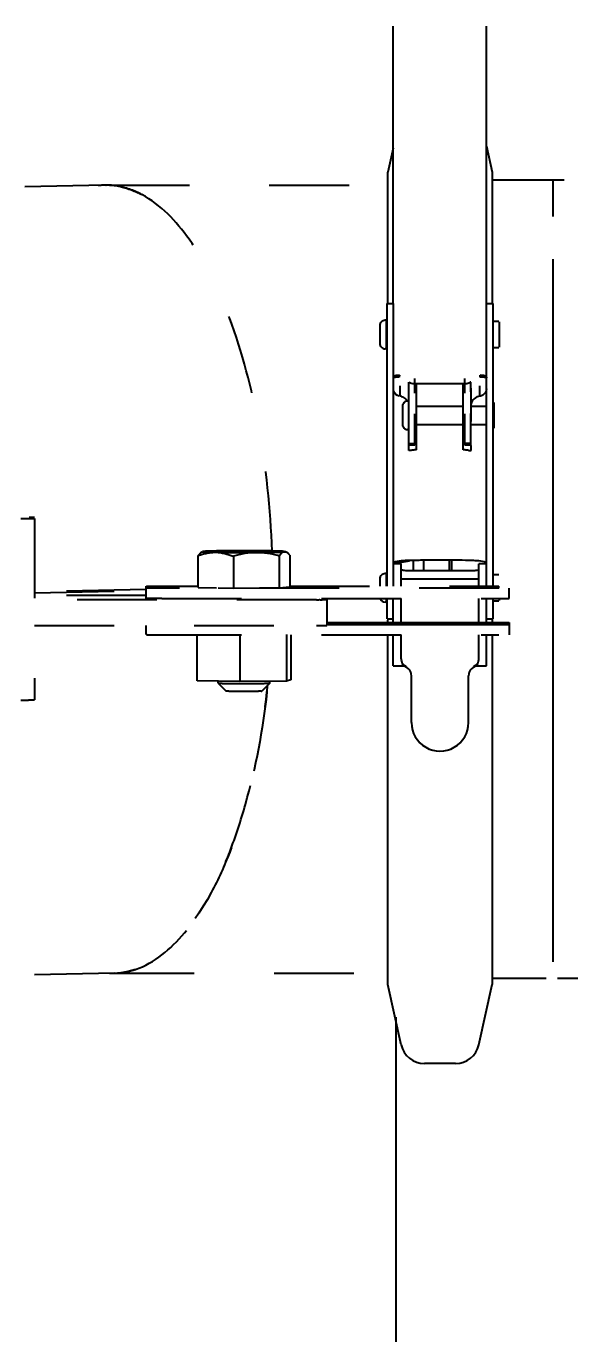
# Model space of a CAD drawing. Header units: millimetres. Extents: x 0 to 2800, y 0 to 1980.
# Drawn here: x 369.4 to 474.3, y 1235.8 to 1488.1 of the extents above; entities that cross this region are included whole.
import ezdxf

# ---------------------------------------------------------------- set-up
doc = ezdxf.new("R2010")
doc.units = ezdxf.units.MM
doc.header["$LTSCALE"] = 154
doc.header["$PDMODE"] = 3
doc.header["$PDSIZE"] = 8
doc.linetypes.add('DOT', pattern=[0.2, 0.1, -0.1])
doc.layers.get('0').update_dxf_attribs({"linetype": 'CONTINUOUS'})
doc.layers.get('Defpoints').update_dxf_attribs({"linetype": 'CONTINUOUS'})
doc.styles.get("Standard").update_dxf_attribs({"font": 'calibri.ttf'})
doc.dimstyles.new('DIMSTYLE_1', dxfattribs={"dimtxt": 23.333333, "dimasz": 23.333333, "dimexe": 1.5, "dimexo": 1, "dimgap": 0.875, "dimtad": 1, "dimdec": 0, "dimdsep": 46, "dimtxsty": 'Standard', "dimblk": '_FILLED', "dimblk1": '_FILLED', "dimblk2": '_FILLED', "dimcen": 0.09, "dimazin": 2, "dimtp": 0.01, "dimtm": 0.01, "dimtfac": 1, "dimtdec": 0, "dimtofl": 0, "dimtmove": 0, "dimatfit": 3, "dimldrblk": '_FILLED', "dimfxl": 0, "dimtolj": 1, "dimarcsym": 0})

# ---------------------------------------------------------------- blocks, each defined once
blk = doc.blocks.new('_FILLED')
at = {"color": 0, "linetype": 'ByBlock'}
blk.add_solid([(0, 0), (-1, 0.214), (-1, -0.214)], dxfattribs=at)
blk = doc.blocks.new('*D1')
at = {"color": 0, "linetype": 'Continuous', "lineweight": -2}
for p, q in [((1069.12, 1374.72), (1069.12, 1006.86)), ((440.76, 1296.89), (440.76, 1006.86)), ((464.1, 1008.36), (1045.79, 1008.36))]:
    blk.add_line(p, q, dxfattribs=at)
at = {"layer": 'Defpoints', "color": 0}
for p in [(1069.12, 1375.72), (440.76, 1297.89), (1069.12, 1008.36)]:
    blk.add_point(p, dxfattribs=at)
at = {"color": 0, "linetype": 'ByBlock', "lineweight": -2, "xscale": 23.3333333333, "yscale": 23.3333333333, "zscale": 23.3333333333, "rotation": 180}
blk.add_blockref('_FILLED', (440.76, 1008.36), dxfattribs=at)
at = {"color": 0, "linetype": 'ByBlock', "lineweight": -2, "xscale": 23.3333333333, "yscale": 23.3333333333, "zscale": 23.3333333333}
blk.add_blockref('_FILLED', (1069.12, 1008.36), dxfattribs=at)
at = {"color": 0, "insert": (754.79, 1040.34), "char_height": 23.333, "attachment_point": 2, "line_spacing_factor": 0.9}
blk.add_mtext('\\A1;630', dxfattribs=at)
blk = doc.blocks.new('*D19')
at = {"color": 0, "linetype": 'Continuous', "lineweight": -2}
for p, q in [((165.75, 1390.65), (165.75, 1821.63)), ((1088.6, 1386.36), (1088.6, 1821.63)), ((1065.27, 1820.13), (189.08, 1820.13))]:
    blk.add_line(p, q, dxfattribs=at)
at = {"layer": 'Defpoints', "color": 0}
for p in [(165.75, 1820.13), (165.75, 1389.65), (1088.6, 1385.36)]:
    blk.add_point(p, dxfattribs=at)
at = {"color": 0, "linetype": 'ByBlock', "lineweight": -2, "xscale": 23.3333333333, "yscale": 23.3333333333, "zscale": 23.3333333333, "rotation": 180}
blk.add_blockref('_FILLED', (165.75, 1820.13), dxfattribs=at)
at = {"color": 0, "linetype": 'ByBlock', "lineweight": -2, "xscale": 23.3333333333, "yscale": 23.3333333333, "zscale": 23.3333333333}
blk.add_blockref('_FILLED', (1088.6, 1820.13), dxfattribs=at)
at = {"color": 0, "insert": (627.02, 1852.11), "char_height": 23.333, "attachment_point": 2, "line_spacing_factor": 0.9}
blk.add_mtext('\\A1;923', dxfattribs=at)
blk = doc.blocks.new('*D23')
at = {"color": 0, "linetype": 'Continuous', "lineweight": -2}
for p, q in [((271.46, 1376.73), (271.46, 1741.01)), ((769.32, 1377.36), (769.32, 1741.01)), ((294.79, 1739.51), (745.98, 1739.51))]:
    blk.add_line(p, q, dxfattribs=at)
at = {"layer": 'Defpoints', "color": 0}
for p in [(769.32, 1739.51), (271.46, 1375.73), (769.32, 1376.36)]:
    blk.add_point(p, dxfattribs=at)
at = {"color": 0, "linetype": 'ByBlock', "lineweight": -2, "xscale": 23.3333333333, "yscale": 23.3333333333, "zscale": 23.3333333333, "rotation": 180}
blk.add_blockref('_FILLED', (271.46, 1739.51), dxfattribs=at)
at = {"color": 0, "linetype": 'ByBlock', "lineweight": -2, "xscale": 23.3333333333, "yscale": 23.3333333333, "zscale": 23.3333333333}
blk.add_blockref('_FILLED', (769.32, 1739.51), dxfattribs=at)
at = {"color": 0, "insert": (520.39, 1752.34), "char_height": 23.333, "attachment_point": 5}
blk.add_mtext('\\A1;500', dxfattribs=at)

msp = doc.modelspace()

# ---------------------------------------------------------------- linework, layer by layer
at = {"linetype": 'Continuous'}
for p, q in [((440.225, 1434.544), (440.225, 1488.061)), ((458.225, 1434.545), (458.225, 1488.061)), ((440.225, 1464.556), (439.201, 1459.902)), ((458.225, 1464.907), (459.327, 1459.902)), ((439.201, 1434.572), (439.201, 1459.901)), ((459.327, 1459.901), (459.327, 1434.572)), ((459.327, 1458.389), (471.124, 1458.389)), ((471.124, 1458.389), (473.204, 1458.389)), ((471.124, 1458.354), (471.124, 1458.37)), ((471.124, 1451.353), (471.124, 1458.354)), ((471.124, 1307.565), (471.124, 1443.125)), ((439.064, 1380.053), (439.064, 1434.572)), ((439.064, 1434.572), (440.264, 1434.572)), ((440.264, 1434.572), (440.264, 1380.053)), ((458.264, 1380.053), (458.264, 1434.572)), ((458.264, 1434.572), (459.464, 1434.572)), ((459.464, 1434.572), (459.464, 1380.053)), ((437.664, 1430.282), (437.664, 1426.861)), ((438.814, 1431.322), (438.664, 1431.322)), ((438.814, 1431.322), (438.864, 1430.935)), ((438.864, 1430.935), (438.864, 1425.887)), ((460.614, 1431.072), (459.514, 1431.072)), ((460.664, 1431.021), (460.664, 1426.122)), ((438.814, 1425.822), (438.664, 1425.822)), ((438.864, 1425.887), (438.814, 1425.822)), ((459.514, 1426.072), (460.614, 1426.072)), ((441.425, 1420.709), (441.409, 1420.37)), ((457.042, 1420.37), (457.025, 1420.709)), ((441.511, 1418.689), (441.511, 1416.685)), ((443.225, 1417.498), (443.225, 1419.415)), ((443.264, 1411.78), (443.264, 1418.982)), ((444.215, 1419.116), (454.235, 1419.116)), ((444.425, 1417.253), (444.425, 1420.099)), ((444.764, 1418.982), (444.425, 1418.982)), ((444.764, 1406.335), (444.764, 1418.982)), ((453.764, 1406.335), (453.764, 1418.982)), ((454.025, 1418.982), (453.764, 1418.982)), ((454.025, 1417.253), (454.025, 1420.098)), ((455.225, 1417.498), (455.225, 1419.415)), ((455.264, 1411.783), (455.264, 1418.217)), ((456.94, 1416.685), (456.94, 1418.689)), ((443.175, 1415.732), (443.025, 1415.732)), ((459.625, 1415.482), (459.625, 1410.505)), ((442.025, 1414.732), (442.025, 1411.258)), ((443.225, 1407.256), (443.225, 1413.365)), ((444.425, 1407.256), (444.425, 1413.251)), ((444.764, 1414.732), (453.764, 1414.732)), ((454.025, 1407.256), (454.025, 1413.251)), ((455.225, 1407.256), (455.225, 1413.365)), ((455.264, 1414.732), (458.264, 1414.732)), ((443.175, 1410.232), (443.025, 1410.232)), ((444.764, 1411.232), (453.764, 1411.232)), ((455.264, 1411.232), (458.264, 1411.232)), ((443.225, 1407.541), (444.425, 1407.541)), ((444.425, 1407.256), (443.225, 1407.256)), ((443.264, 1406.219), (443.264, 1407.139)), ((443.721, 1406.219), (443.264, 1406.219)), ((455.225, 1407.541), (454.025, 1407.541)), ((455.225, 1407.256), (454.025, 1407.256)), ((454.807, 1406.219), (455.264, 1406.219)), ((455.264, 1406.219), (455.264, 1407.139)), ((441.763, 1384.891), (440.264, 1384.639)), ((440.764, 1384.447), (443.412, 1384.893)), ((444.064, 1384.893), (444.064, 1383.077)), ((446.064, 1384.966), (446.064, 1383.077)), ((452.272, 1385.025), (446.256, 1385.025)), ((451.103, 1383.077), (451.103, 1384.966)), ((451.454, 1384.966), (451.454, 1383.077)), ((458.264, 1384.639), (456.765, 1384.891)), ((438.814, 1382.455), (438.664, 1382.455)), ((438.814, 1382.455), (438.864, 1382.068)), ((441.764, 1384.375), (440.264, 1384.375)), ((441.764, 1380.053), (441.764, 1384.375)), ((442.764, 1383.077), (455.764, 1383.077)), ((456.764, 1380.053), (456.764, 1384.375)), ((458.264, 1384.375), (456.764, 1384.375)), ((437.664, 1381.415), (437.664, 1380.053)), ((438.864, 1382.068), (438.864, 1380.053)), ((441.764, 1381.455), (456.764, 1381.455)), ((460.614, 1382.205), (459.514, 1382.205)), ((460.636, 1379.635), (460.636, 1380.053)), ((427.46, 1377.468), (427.46, 1372.469)), ((438.864, 1377.635), (438.864, 1377.019)), ((439.064, 1373.705), (439.064, 1377.635)), ((440.264, 1373.055), (440.264, 1377.635)), ((441.764, 1373.055), (441.764, 1377.635)), ((456.764, 1373.055), (456.764, 1377.635)), ((458.264, 1373.055), (458.264, 1377.635)), ((459.464, 1377.635), (459.464, 1373.71)), ((460.664, 1377.635), (460.664, 1377.255)), ((462.6, 1377.635), (462.6, 1379.635)), ((438.814, 1376.955), (438.664, 1376.955)), ((438.864, 1377.019), (438.814, 1376.955)), ((459.514, 1377.205), (460.614, 1377.205)), ((427.46, 1373.055), (462.6, 1373.055)), ((427.46, 1372.637), (462.6, 1372.637)), ((439.064, 1373.705), (440.264, 1373.705)), ((439.201, 1373.055), (439.201, 1373.5)), ((458.264, 1373.705), (459.464, 1373.705)), ((459.327, 1373.705), (459.327, 1373.055)), ((462.6, 1373.055), (462.6, 1370.637)), ((439.201, 1303.214), (439.201, 1370.637)), ((440.264, 1364.682), (440.264, 1370.637)), ((441.764, 1366.031), (441.764, 1370.637)), ((456.764, 1366.031), (456.764, 1370.637)), ((458.264, 1364.682), (458.264, 1370.637)), ((459.327, 1370.637), (459.327, 1303.214)), ((440.264, 1364.682), (442.764, 1364.682)), ((443.764, 1353.715), (443.764, 1362.719)), ((454.764, 1353.715), (454.764, 1362.719)), ((455.764, 1364.682), (458.264, 1364.682)), ((459.327, 1304.389), (469.736, 1304.389)), ((471.896, 1304.389), (488.93, 1304.389)), ((441.763, 1291.569), (439.201, 1303.214)), ((456.765, 1291.569), (459.327, 1303.214)), ((452.272, 1287.958), (446.256, 1287.958))]:
    msp.add_line(p, q, dxfattribs=at)
at = {"linetype": 'DOT'}
for p, q in [((384.614, 1457.386), (319.545, 1456.026)), ((384.806, 1457.39), (384.886, 1457.39)), ((384.806, 1457.38), (384.886, 1457.379)), ((385.544, 1457.389), (439.201, 1457.389)), ((371.045, 1393.115), (371.045, 1358.122)), ((402.634, 1379.787), (402.634, 1385.921)), ((403.322, 1386.616), (403.465, 1386.699)), ((409.409, 1385.79), (409.409, 1379.656)), ((418.235, 1385.847), (418.235, 1379.713)), ((420.286, 1386.035), (420.286, 1379.901)), ((392.6, 1377.698), (392.6, 1379.99)), ((395.6, 1380.053), (402.634, 1380.053)), ((418.235, 1379.713), (420.286, 1379.901)), ((420.286, 1380.053), (460.636, 1380.053)), ((392.606, 1379.39), (371.045, 1378.94)), ((371.045, 1378.74), (392.61, 1379.191)), ((392.6, 1378.262), (371.045, 1378.262)), ((425.46, 1377.426), (371.045, 1377.426)), ((460.636, 1379.635), (395.6, 1379.635)), ((395.6, 1377.635), (462.6, 1377.635)), ((402.634, 1379.787), (406.164, 1379.719)), ((406.465, 1379.713), (409.409, 1379.656)), ((409.409, 1379.656), (418.235, 1379.713)), ((371.045, 1372.428), (425.46, 1372.428)), ((392.6, 1370.7), (392.6, 1372.428)), ((395.6, 1370.637), (460.636, 1370.637)), ((402.423, 1361.758), (402.423, 1370.637)), ((410.65, 1370.638), (410.65, 1361.64)), ((419.687, 1370.727), (419.687, 1361.729)), ((420.496, 1370.637), (420.496, 1361.937)), ((410.65, 1361.64), (402.423, 1361.758)), ((406.46, 1361.348), (406.46, 1361.7)), ((406.46, 1361.348), (406.461, 1361.346)), ((406.461, 1361.346), (407.961, 1359.847)), ((419.687, 1361.729), (410.65, 1361.64)), ((416.459, 1361.346), (414.959, 1359.847)), ((415.867, 1359.577), (415.886, 1359.735)), ((415.881, 1359.566), (415.899, 1359.725)), ((416.459, 1361.346), (416.46, 1361.348)), ((416.46, 1361.348), (416.46, 1361.697)), ((420.496, 1361.937), (419.687, 1361.729)), ((386.474, 1305.392), (331.93, 1304.252)), ((386.474, 1305.389), (439.201, 1305.389))]:
    msp.add_line(p, q, dxfattribs=at)
for centre, radius, start, end in [((384.894, 1444.292), 13.098, 91.22346, 96.71078), ((384.889, 1444.394), 12.996, 90.3685, 91.21411), ((384.888, 1444.377), 13.012, 87.11148, 90.00892), ((384.855, 1443.989), 13.403, 77.63279, 87.052), ((368.464, 1508.038), 114.977, 269.99045, 270.48885), ((406.443, 1383.189), 4.687, 141.93246, 144.35025), ((422.035, 1383.121), 4.677, 141.92227, 144.35022), ((419.322, 1385.979), 0.679, 86.08561, 95.2644), ((411.443, 1568.058), 206.815, 269.20373, 270.41372), ((250.88, 1378.622), 166.097, 353.46726, 353.87989), ((386.2, 1318.399), 13.01, 267.1112, 271.72284), ((386.195, 1318.505), 13.116, 271.73059, 276.69982)]:
    msp.add_arc(centre, radius, start, end, dxfattribs=at)
at = {"linetype": 'Continuous'}
for centre, radius, start, end in [((438.664, 1430.322), 1, 90, 180.00029), ((438.664, 1426.822), 1, 179.99973, 270), ((447.87, 1388.4), 32.865, 101.31658, 102.38651), ((440.924, 1418.094), 2.413, 78.29764, 83.24219), ((441.03, 1418.674), 1.991, 78.68003, 84.68851), ((451.622, 1393.489), 27.671, 78.30699, 78.73169), ((460.043, 1434.834), 14.688, 258.19289, 258.82603), ((457.036, 1412.862), 7.509, 85.48643, 89.95539), ((450.013, 1385.723), 35.601, 77.64679, 78.30435), ((441.578, 1418.085), 1.353, 192.97871, 198.44467), ((472.277, 1374.96), 47.613, 110.98537, 111.27816), ((441.23, 1414.596), 2.108, 73.81486, 82.32855), ((443.025, 1414.732), 1, 90, 180.00035), ((443.025, 1411.232), 1, 179.99966, 270), ((445.777, 1392.423), 13.948, 95.63841, 98.47796), ((446.013, 1390.206), 16.178, 95.06563, 95.697), ((446.078, 1389.47), 16.917, 94.45494, 95.06601), ((452.482, 1389.854), 16.531, 84.29795, 85.55247), ((452.6, 1391.054), 15.325, 83.63179, 84.29161), ((452.748, 1392.355), 14.016, 82.23637, 83.64269), ((452.934, 1393.736), 12.623, 81.46541, 82.22569), ((438.664, 1381.455), 1, 90, 180.00029), ((442.765, 1386.752), 3.675, 267.23257, 269.98724), ((438.664, 1377.955), 1, 198.64715, 270), ((454.971, 1366.031), 1.793, 355.57097, 359.99631), ((449.264, 1353.709), 5.5, 179.93146, 0.06854), ((446.256, 1292.558), 4.6, 192.40935, 270), ((452.272, 1292.558), 4.6, 270, 347.59065)]:
    msp.add_arc(centre, radius, start, end, dxfattribs=at)
at = {"linetype": 'DOT'}
for points, knots in [([(391.75, 1455.568), (391.249, 1455.837), (389.296, 1456.768), (387.138, 1457.292), (385.544, 1457.373)], [0, 0, 0, 0, 0.2626, 1, 1, 1, 1]), ([(416.89, 1386.817), (416.578, 1394.956), (414.998, 1410.224), (409.727, 1430.652), (402.442, 1446.104), (395.427, 1453.599), (391.75, 1455.568)], [0, 0, 0, 0, 0.3237823, 0.6081623, 0.8341606, 1, 1, 1, 1]), ([(369.445, 1393.065), (369.546, 1393.066), (369.9, 1393.069), (370.254, 1393.075), (370.507, 1393.082)], [0, 0, 0, 0, 0.28582, 1, 1, 1, 1]), ([(371.045, 1393.261), (371.045, 1393.284), (370.902, 1393.257), (370.755, 1393.3), (370.411, 1393.291), (370.17, 1393.302), (370.028, 1393.304)], [0, 0, 0, 0, 0.0679296, 0.264733, 0.5810484, 1, 1, 1, 1]), ([(370.507, 1393.082), (370.64, 1393.085), (370.755, 1393.141), (371.045, 1393.068), (371.045, 1393.115)], [0, 0, 0, 0, 0.741707, 1, 1, 1, 1]), ([(403.467, 1386.699), (403.454, 1386.692), (403.594, 1386.639), (403.627, 1386.658), (403.691, 1386.653)], [0, 0, 0, 0, 0.1784356, 1, 1, 1, 1]), ([(403.66, 1386.73), (403.616, 1386.726), (403.552, 1386.717), (403.486, 1386.709), (403.467, 1386.699)], [0, 0, 0, 0, 0.6702324, 1, 1, 1, 1]), ([(405.593, 1386.806), (405.373, 1386.801), (404.728, 1386.783), (404.083, 1386.769), (403.66, 1386.73)], [0, 0, 0, 0, 0.3409435, 1, 1, 1, 1]), ([(403.691, 1386.653), (403.732, 1386.649), (403.95, 1386.633), (404.167, 1386.623), (404.344, 1386.616)], [0, 0, 0, 0, 0.1911045, 1, 1, 1, 1]), ([(409.098, 1386.852), (408.772, 1386.85), (407.604, 1386.841), (406.435, 1386.825), (405.593, 1386.806)], [0, 0, 0, 0, 0.2787812, 1, 1, 1, 1]), ([(406.021, 1386.57), (406.589, 1386.559), (409.189, 1386.523), (411.789, 1386.52), (413.822, 1386.533)], [0, 0, 0, 0, 0.2183701, 1, 1, 1, 1]), ([(416.898, 1386.815), (416.331, 1386.826), (413.731, 1386.862), (411.13, 1386.865), (409.098, 1386.852)], [0, 0, 0, 0, 0.2183701, 1, 1, 1, 1]), ([(413.822, 1386.533), (414.454, 1386.537), (416.266, 1386.565), (418.084, 1386.547), (419.26, 1386.655)], [0, 0, 0, 0, 0.3486428, 1, 1, 1, 1]), ([(418.951, 1386.751), (418.826, 1386.758), (418.142, 1386.789), (417.457, 1386.804), (416.898, 1386.815)], [0, 0, 0, 0, 0.1833558, 1, 1, 1, 1]), ([(419.26, 1386.655), (419.182, 1386.648), (418.81, 1386.543), (418.538, 1386.241), (418.353, 1386.005)], [0, 0, 0, 0, 0.2085996, 1, 1, 1, 1]), ([(419.229, 1386.732), (419.187, 1386.736), (419.094, 1386.743), (419.002, 1386.748), (418.951, 1386.751)], [0, 0, 0, 0, 0.4526902, 1, 1, 1, 1]), ([(419.26, 1386.655), (419.312, 1386.66), (419.347, 1386.669), (419.466, 1386.68), (419.459, 1386.694)], [0, 0, 0, 0, 0.7597775, 1, 1, 1, 1]), ([(392.6, 1379.99), (392.6, 1380.01), (392.72, 1379.991), (392.948, 1380.049), (393.262, 1380.03), (393.479, 1380.035)], [0, 0, 0, 0, 0.0672274, 0.2615179, 1, 1, 1, 1]), ([(393.479, 1380.035), (393.63, 1380.038), (394.337, 1380.049), (395.044, 1380.053), (395.6, 1380.053)], [0, 0, 0, 0, 0.2142434, 1, 1, 1, 1]), ([(395.6, 1379.635), (395.217, 1379.635), (394.513, 1379.64), (393.673, 1379.644), (393.145, 1379.666), (392.848, 1379.661), (392.721, 1379.697), (392.6, 1379.678), (392.6, 1379.698)], [0, 0, 0, 0, 0.3823272, 0.7065159, 0.8307423, 0.9232637, 0.9802764, 1, 1, 1, 1]), ([(395.6, 1377.635), (395.217, 1377.635), (394.513, 1377.64), (393.673, 1377.645), (393.144, 1377.666), (392.848, 1377.662), (392.72, 1377.698), (392.6, 1377.678), (392.6, 1377.698)], [0, 0, 0, 0, 0.3824166, 0.7066426, 0.830877, 0.9233732, 0.9803167, 1, 1, 1, 1]), ([(392.6, 1370.7), (392.6, 1370.68), (392.721, 1370.699), (392.848, 1370.663), (393.145, 1370.668), (393.673, 1370.646), (394.513, 1370.641), (395.217, 1370.637), (395.6, 1370.637)], [0, 0, 0, 0, 0.0197301, 0.0767512, 0.1692697, 0.2934877, 0.6176694, 1, 1, 1, 1]), ([(406.461, 1361.346), (406.511, 1361.296), (406.811, 1361.351), (407.042, 1361.299), (407.228, 1361.292)], [0, 0, 0, 0, 0.2750725, 1, 1, 1, 1]), ([(407.228, 1361.292), (407.322, 1361.289), (407.769, 1361.276), (408.216, 1361.268), (408.569, 1361.263)], [0, 0, 0, 0, 0.2098923, 1, 1, 1, 1]), ([(407.961, 1359.847), (408.002, 1359.805), (408.252, 1359.853), (408.671, 1359.782), (409.381, 1359.796), (410.592, 1359.769), (412.168, 1359.775), (413.437, 1359.785), (414.027, 1359.799)], [0, 0, 0, 0, 0.0289815, 0.1055497, 0.2233584, 0.3720141, 0.7083874, 1, 1, 1, 1]), ([(412.937, 1361.248), (413.14, 1361.25), (413.87, 1361.255), (414.6, 1361.265), (415.127, 1361.277)], [0, 0, 0, 0, 0.2789724, 1, 1, 1, 1]), ([(414.027, 1359.799), (414.253, 1359.804), (414.532, 1359.87), (414.898, 1359.787), (414.959, 1359.847)], [0, 0, 0, 0, 0.7254881, 1, 1, 1, 1]), ([(415.127, 1361.277), (415.45, 1361.284), (415.849, 1361.378), (416.372, 1361.26), (416.459, 1361.346)], [0, 0, 0, 0, 0.7260519, 1, 1, 1, 1]), ([(368.445, 1358.068), (368.641, 1358.068), (369.328, 1358.07), (370.015, 1358.076), (370.506, 1358.089)], [0, 0, 0, 0, 0.285711, 1, 1, 1, 1]), ([(370.506, 1358.089), (370.64, 1358.093), (370.754, 1358.149), (371.045, 1358.076), (371.045, 1358.122)], [0, 0, 0, 0, 0.7417159, 1, 1, 1, 1]), ([(387.725, 1305.478), (395.438, 1306.384), (403.488, 1316.611), (408.951, 1328.983), (413.167, 1341.84), (415.038, 1352.267), (415.881, 1359.566)], [0, 0, 0, 0, 0.3664523, 0.5012819, 0.6532314, 1, 1, 1, 1]), ([(415.881, 1359.566), (415.038, 1352.267), (413.167, 1341.84), (408.951, 1328.983), (403.488, 1316.611), (395.438, 1306.384), (387.725, 1305.479)], [0, 0, 0, 0, 0.3467715, 0.4987217, 0.6335521, 1, 1, 1, 1])]:
    msp.add_open_spline(points, degree=3, knots=knots, dxfattribs=at)
for points in [[(387.725, 1457.08), (389.127, 1456.774), (390.47, 1456.247), (391.745, 1455.559)], [(402.634, 1385.921), (403.711, 1386.324), (404.872, 1386.592), (406.021, 1386.57)], [(403.322, 1386.616), (403.096, 1386.486), (402.914, 1386.285), (402.753, 1386.079)], [(406.021, 1386.57), (407.18, 1386.548), (408.338, 1386.232), (409.409, 1385.79)], [(413.822, 1386.533), (412.33, 1386.523), (410.834, 1386.23), (409.409, 1385.79)], [(418.235, 1385.847), (416.807, 1386.269), (415.31, 1386.543), (413.822, 1386.533)], [(419.733, 1386.538), (419.622, 1386.602), (419.496, 1386.648), (419.369, 1386.657)], [(420.286, 1386.035), (420.127, 1386.227), (419.949, 1386.414), (419.733, 1386.538)]]:
    msp.add_open_spline(points, degree=3, dxfattribs=at)
at = {"linetype": 'Continuous'}
for points, knots in [([(440.26, 1420.36), (440.275, 1420.384), (440.313, 1420.431), (440.36, 1420.47), (440.386, 1420.489)], [0, 0, 0, 0, 0.4626579, 1, 1, 1, 1]), ([(440.386, 1420.489), (440.36, 1420.472), (440.314, 1420.438), (440.275, 1420.395), (440.26, 1420.373)], [0, 0, 0, 0, 0.5406968, 1, 1, 1, 1]), ([(440.385, 1420.388), (440.36, 1420.379), (440.316, 1420.361), (440.276, 1420.336), (440.26, 1420.322)], [0, 0, 0, 0, 0.5629401, 1, 1, 1, 1]), ([(440.26, 1420.295), (440.275, 1420.312), (440.315, 1420.347), (440.359, 1420.375), (440.385, 1420.388)], [0, 0, 0, 0, 0.4476974, 1, 1, 1, 1]), ([(440.377, 1420.283), (440.354, 1420.279), (440.315, 1420.272), (440.276, 1420.261), (440.26, 1420.255)], [0, 0, 0, 0, 0.5780349, 1, 1, 1, 1]), ([(440.377, 1420.283), (440.354, 1420.277), (440.314, 1420.266), (440.275, 1420.25), (440.26, 1420.241)], [0, 0, 0, 0, 0.573095, 1, 1, 1, 1]), ([(457.63, 1420.501), (457.659, 1420.498), (457.716, 1420.492), (457.773, 1420.483), (457.8, 1420.477)], [0, 0, 0, 0, 0.5135157, 1, 1, 1, 1]), ([(457.8, 1420.477), (457.85, 1420.468), (457.941, 1420.444), (458.028, 1420.408), (458.066, 1420.388)], [0, 0, 0, 0, 0.5401694, 1, 1, 1, 1]), ([(458.065, 1420.489), (458.097, 1420.466), (458.151, 1420.419), (458.193, 1420.359), (458.207, 1420.33)], [0, 0, 0, 0, 0.5473437, 1, 1, 1, 1]), ([(458.225, 1420.269), (458.225, 1420.309), (458.185, 1420.401), (458.11, 1420.46), (458.065, 1420.489)], [0, 0, 0, 0, 0.429777, 1, 1, 1, 1]), ([(458.066, 1420.388), (458.097, 1420.372), (458.149, 1420.339), (458.193, 1420.295), (458.207, 1420.272)], [0, 0, 0, 0, 0.5678464, 1, 1, 1, 1]), ([(458.225, 1420.252), (458.225, 1420.281), (458.177, 1420.349), (458.108, 1420.373), (458.066, 1420.388)], [0, 0, 0, 0, 0.3891667, 1, 1, 1, 1]), ([(458.225, 1420.201), (458.225, 1420.22), (458.163, 1420.258), (458.113, 1420.272), (458.074, 1420.282)], [0, 0, 0, 0, 0.317732, 1, 1, 1, 1]), ([(458.225, 1420.218), (458.225, 1420.236), (458.165, 1420.272), (458.115, 1420.276), (458.078, 1420.283)], [0, 0, 0, 0, 0.3207347, 1, 1, 1, 1]), ([(458.207, 1420.33), (458.213, 1420.317), (458.222, 1420.292), (458.225, 1420.265), (458.225, 1420.252)], [0, 0, 0, 0, 0.5246089, 1, 1, 1, 1]), ([(458.207, 1420.272), (458.212, 1420.264), (458.221, 1420.246), (458.225, 1420.227), (458.225, 1420.218)], [0, 0, 0, 0, 0.5412519, 1, 1, 1, 1]), ([(458.225, 1418.077), (458.225, 1417.615), (457.813, 1416.96), (457.217, 1416.729), (457.052, 1416.704)], [0, 0, 0, 0, 0.7346537, 1, 1, 1, 1]), ([(456.994, 1416.699), (456.578, 1416.644), (455.768, 1416.314), (455.324, 1415.542), (455.253, 1415.149)], [0, 0, 0, 0, 0.5124944, 1, 1, 1, 1]), ([(446.256, 1385.025), (445.295, 1385.025), (443.801, 1384.983), (442.293, 1384.981), (441.763, 1384.891)], [0, 0, 0, 0, 0.6410628, 1, 1, 1, 1]), ([(455.54, 1384.975), (455.307, 1384.983), (454.218, 1385.015), (453.129, 1385.025), (452.272, 1385.025)], [0, 0, 0, 0, 0.2138149, 1, 1, 1, 1]), ([(456.765, 1384.891), (456.704, 1384.902), (456.297, 1384.946), (455.888, 1384.962), (455.54, 1384.975)], [0, 0, 0, 0, 0.1505698, 1, 1, 1, 1]), ([(441.764, 1383.338), (441.764, 1383.249), (441.955, 1383.18), (442.079, 1383.147), (442.132, 1383.136)], [0, 0, 0, 0, 0.620893, 1, 1, 1, 1]), ([(425.46, 1377.426), (425.715, 1377.426), (426.171, 1377.441), (426.841, 1377.405), (427.146, 1377.501), (427.46, 1377.417), (427.46, 1377.468)], [0, 0, 0, 0, 0.3823387, 0.7067075, 0.9232823, 1, 1, 1, 1]), ([(425.46, 1372.428), (425.715, 1372.428), (426.171, 1372.442), (426.841, 1372.406), (427.146, 1372.502), (427.46, 1372.418), (427.46, 1372.469)], [0, 0, 0, 0, 0.3823329, 0.7067037, 0.9232789, 1, 1, 1, 1]), ([(441.764, 1366.031), (441.764, 1365.9), (441.812, 1365.36), (442.227, 1364.765), (442.642, 1364.693)], [0, 0, 0, 0, 0.2376582, 1, 1, 1, 1]), ([(442.642, 1364.693), (442.662, 1364.69), (442.702, 1364.684), (442.743, 1364.682), (442.764, 1364.682)], [0, 0, 0, 0, 0.4998304, 1, 1, 1, 1]), ([(455.764, 1364.682), (455.929, 1364.682), (456.49, 1364.888), (456.728, 1365.502), (456.759, 1365.893)], [0, 0, 0, 0, 0.295865, 1, 1, 1, 1]), ([(443.764, 1362.719), (443.764, 1363.221), (443.329, 1364.272), (442.273, 1364.682), (441.764, 1364.682)], [0, 0, 0, 0, 0.4962444, 1, 1, 1, 1]), ([(456.764, 1364.682), (456.254, 1364.682), (455.199, 1364.272), (454.764, 1363.221), (454.764, 1362.719)], [0, 0, 0, 0, 0.5037607, 1, 1, 1, 1])]:
    msp.add_open_spline(points, degree=3, knots=knots, dxfattribs=at)
for points in [[(440.825, 1420.347), (440.676, 1420.324), (440.525, 1420.308), (440.377, 1420.283)], [(440.825, 1420.347), (440.674, 1420.335), (440.523, 1420.32), (440.377, 1420.283)], [(440.821, 1420.5), (440.674, 1420.468), (440.526, 1420.44), (440.385, 1420.388)], [(440.385, 1420.388), (440.517, 1420.458), (440.671, 1420.489), (440.821, 1420.5)], [(440.386, 1420.489), (440.513, 1420.58), (440.671, 1420.628), (440.825, 1420.65)], [(440.825, 1420.65), (440.673, 1420.618), (440.517, 1420.573), (440.386, 1420.489)], [(440.821, 1420.5), (440.949, 1420.51), (441.079, 1420.505), (441.208, 1420.49)], [(441.425, 1420.709), (441.224, 1420.709), (441.022, 1420.691), (440.825, 1420.65)], [(440.825, 1420.65), (440.954, 1420.668), (441.085, 1420.668), (441.215, 1420.656)], [(441.413, 1420.456), (441.218, 1420.415), (441.022, 1420.378), (440.825, 1420.347)], [(441.409, 1420.37), (441.214, 1420.369), (441.019, 1420.363), (440.825, 1420.347)], [(457.626, 1420.65), (457.429, 1420.691), (457.226, 1420.709), (457.025, 1420.709)], [(457.029, 1420.626), (457.224, 1420.665), (457.428, 1420.678), (457.625, 1420.65)], [(457.037, 1420.457), (457.231, 1420.497), (457.433, 1420.516), (457.63, 1420.501)], [(457.627, 1420.347), (457.483, 1420.37), (457.34, 1420.396), (457.197, 1420.424)], [(457.625, 1420.65), (457.78, 1420.628), (457.938, 1420.58), (458.065, 1420.489)], [(458.065, 1420.489), (457.933, 1420.573), (457.778, 1420.618), (457.626, 1420.65)], [(458.078, 1420.283), (457.929, 1420.308), (457.777, 1420.324), (457.627, 1420.347)], [(458.074, 1420.282), (457.929, 1420.321), (457.777, 1420.335), (457.627, 1420.347)], [(458.066, 1420.388), (457.925, 1420.44), (457.777, 1420.468), (457.63, 1420.501)], [(443.225, 1419.415), (443.547, 1419.291), (443.87, 1419.116), (444.215, 1419.116)], [(454.235, 1419.116), (454.499, 1419.116), (454.752, 1419.231), (454.998, 1419.327)], [(441.399, 1416.704), (440.918, 1416.778), (440.448, 1417.195), (440.294, 1417.657)], [(441.817, 1416.62), (442.112, 1416.535), (442.397, 1416.381), (442.624, 1416.174)], [(442.624, 1416.174), (442.765, 1416.046), (442.889, 1415.894), (442.985, 1415.729)], [(442.132, 1383.136), (442.281, 1383.104), (442.434, 1383.089), (442.587, 1383.081)], [(455.764, 1383.077), (456.019, 1383.077), (456.28, 1383.094), (456.524, 1383.168)]]:
    msp.add_open_spline(points, degree=3, dxfattribs=at)

# ---------------------------------------------------------------- dimensions: what is measured, and where the dimension line sits
dim = msp.add_linear_dim(base=(165.75, 1820.126), p1=(1088.6, 1385.364), p2=(165.75, 1389.647), angle=180, text='923', dimstyle='DIMSTYLE_1', override={"dimtxsty": 'Standard'}, dxfattribs=at)
dim.commit()
dim.dimension.update_dxf_attribs({"geometry": '*D19', "text_midpoint": (627.017, 1820.126), "dimtype": 160})
dim = msp.add_linear_dim(base=(769.316, 1739.511), p1=(271.459, 1375.727), p2=(769.316, 1376.361), text='500', dimstyle='DIMSTYLE_1', override={"dimtxsty": 'Standard', "dimldrblk": '_FILLED'}, dxfattribs=at)
dim.commit()
dim.dimension.update_dxf_attribs({"geometry": '*D23', "text_midpoint": (520.387, 1752.34)})
dim = msp.add_linear_dim(base=(1069.124, 1008.355), p1=(440.764, 1297.891), p2=(1069.124, 1375.722), text='630', dimstyle='DIMSTYLE_1', override={"dimtxsty": 'Standard'}, dxfattribs=at)
dim.commit()
dim.dimension.update_dxf_attribs({"geometry": '*D1', "text_midpoint": (754.787, 1008.355), "dimtype": 160})

doc.saveas('drawing.dxf')
